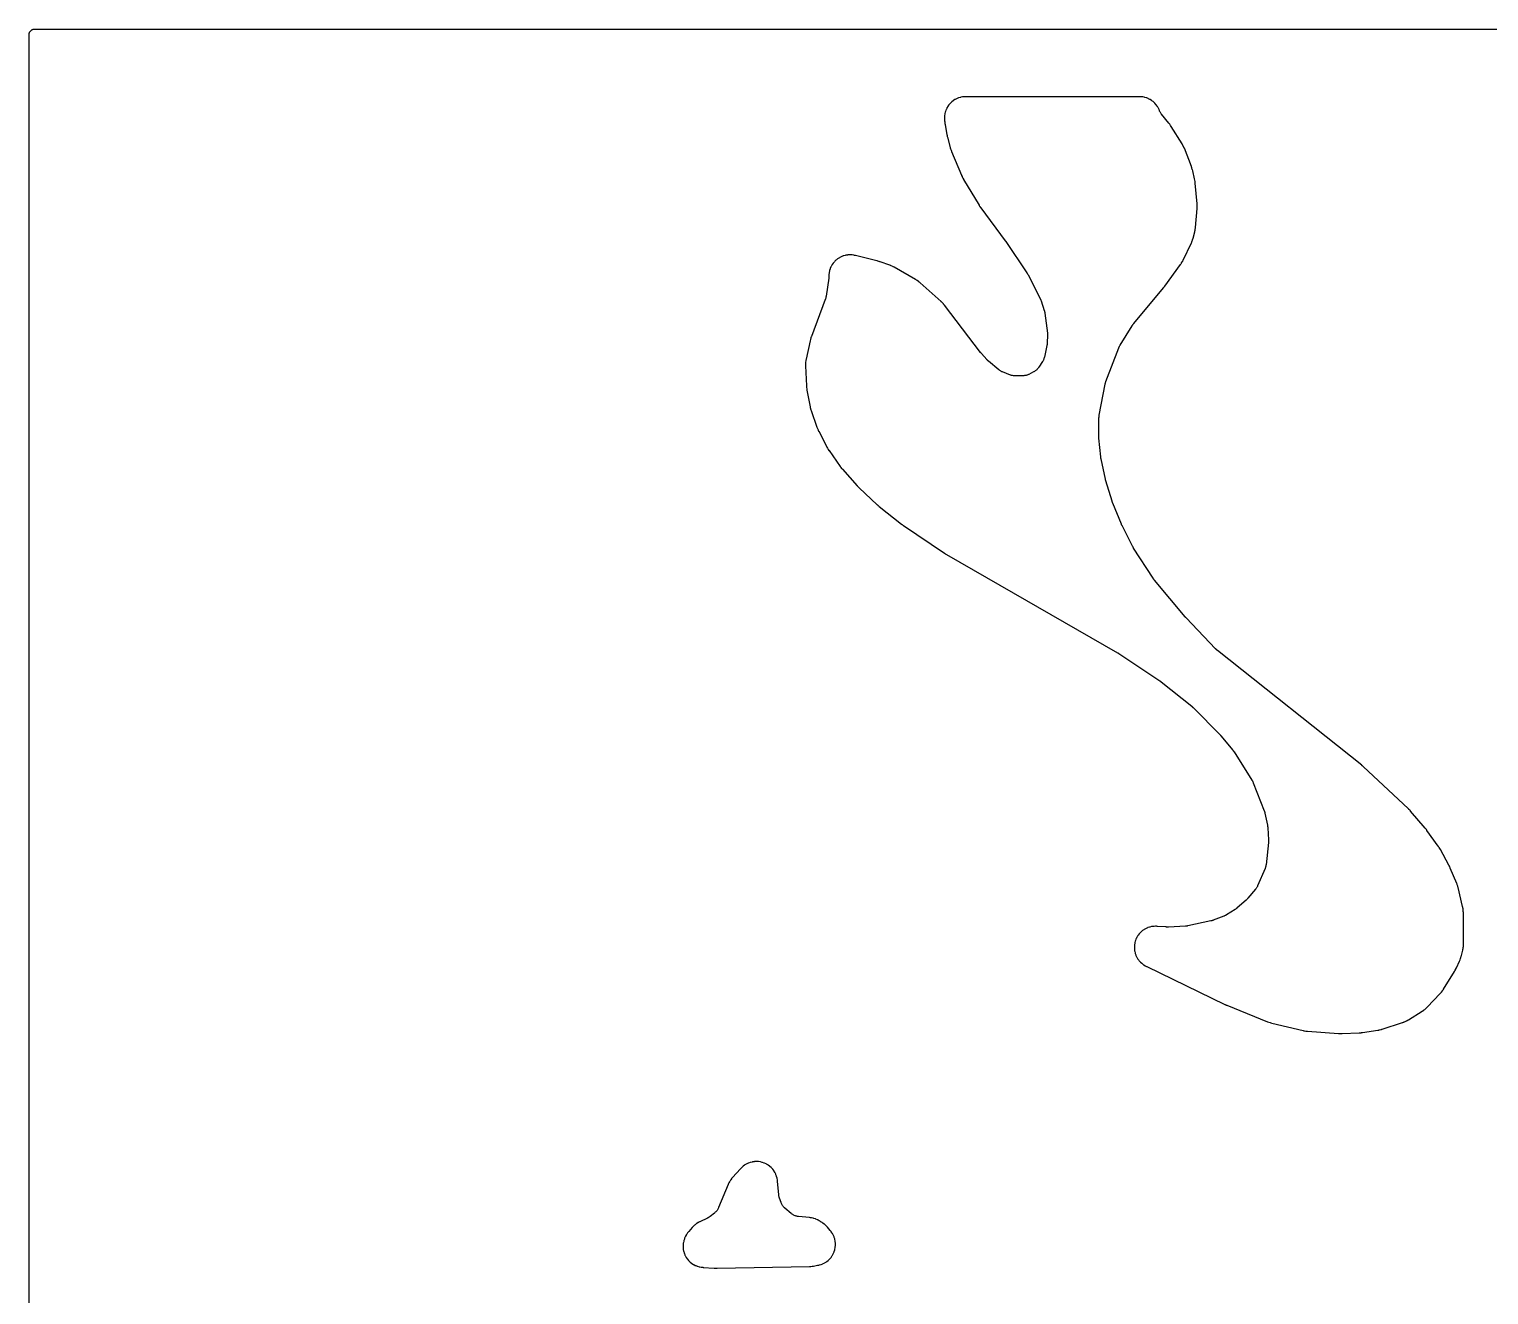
# Model space of a CAD drawing. Header units: millimetres. Extents: x 0 to 300, y 0 to 300.
# Drawn here: x -0.1 to 173.1, y 150 to 300.1 of the extents above; entities that cross this region are included whole.
import ezdxf

# ---------------------------------------------------------------- set-up
doc = ezdxf.new("R2010")
doc.units = ezdxf.units.MM
doc.layers.add('CUT', color=7, linetype='CONTINUOUS')

msp = doc.modelspace()

# ---------------------------------------------------------------- linework, layer by layer
at = {"layer": 'CUT'}
msp.add_lwpolyline([(-0.0625, 1.4375), (-0.0625, 298.5625), (-0.0625, 299.4478), (-0.0589, 299.5212), (-0.0503, 299.5794), (-0.036, 299.6365), (-0.0162, 299.6918), (0.009, 299.745), (0.0392, 299.7954), (0.0743, 299.8427), (0.1137, 299.8863), (0.1573, 299.9257), (0.2046, 299.9608), (0.255, 299.991), (0.3082, 300.0162), (0.3635, 300.036), (0.4206, 300.0503), (0.4788, 300.0589), (0.5522, 300.0625), (1.4375, 300.0625), (298.5266, 300.0625)], dxfattribs=at)
for points in [[(92.0062, 260.2761), (92.0064, 260.263), (92.0084, 260.1779), (92.0089, 260.1648), (92.1175, 257.774), (92.1188, 257.7528), (92.13, 257.6151), (92.1321, 257.594), (92.1522, 257.4219), (92.155, 257.4008), (92.1759, 257.2643), (92.1795, 257.2434), (92.5477, 255.2983), (92.5498, 255.2878), (92.5651, 255.2142), (92.5675, 255.2032), (92.5784, 255.1552), (92.5842, 255.1321), (92.6227, 254.9892), (92.6291, 254.9672), (92.6408, 254.9294), (92.6441, 254.9191), (92.6674, 254.8486), (92.6713, 254.8372), (93.3629, 252.8788), (93.3702, 252.8592), (93.4198, 252.7328), (93.4278, 252.7134), (93.4956, 252.5571), (93.5043, 252.538), (93.5627, 252.4153), (93.572, 252.3966), (94.5406, 250.531), (94.55, 250.5136), (94.613, 250.4015), (94.623, 250.3844), (94.7066, 250.2464), (94.7171, 250.2297), (94.7874, 250.122), (94.7984, 250.1056), (96.1171, 248.2222), (96.1274, 248.208), (96.1955, 248.1165), (96.2062, 248.1025), (96.2951, 247.9902), (96.3062, 247.9766), (96.3796, 247.8892), (96.3911, 247.8759), (98.1295, 245.9253), (98.1389, 245.915), (98.2006, 245.8489), (98.2102, 245.8388), (98.2896, 245.7577), (98.2994, 245.7479), (98.3641, 245.6847), (98.3742, 245.6751), (100.5294, 243.6668), (100.5375, 243.6594), (100.5942, 243.6085), (100.603, 243.6008), (100.6748, 243.5387), (100.6836, 243.5313), (100.7413, 243.4834), (100.7508, 243.4756), (103.3786, 241.3825), (103.3882, 241.375), (103.4508, 241.3271), (103.4605, 241.3199), (103.5404, 241.2614), (103.5502, 241.2543), (103.6147, 241.2091), (103.6247, 241.2022), (108.5073, 237.9206), (108.5157, 237.9151), (108.574, 237.8773), (108.5831, 237.8715), (108.6567, 237.8256), (108.6657, 237.8202), (108.7245, 237.7849), (108.7342, 237.7793), (129.0258, 226.1361), (129.0311, 226.133), (129.0435, 226.1258), (129.0488, 226.1227), (129.0614, 226.1152), (129.0679, 226.1114), (129.083, 226.1023), (129.0894, 226.0983), (129.0969, 226.0938), (129.1033, 226.0898), (129.1183, 226.0804), (129.1247, 226.0763), (129.1279, 226.0743), (129.1354, 226.0694), (129.1529, 226.058), (129.1604, 226.0531), (134.0164, 222.8154), (134.0246, 222.8098), (134.0439, 222.7966), (134.0522, 222.791), (134.0621, 222.784), (134.0702, 222.7782), (134.0891, 222.7647), (134.0972, 222.7589), (134.1065, 222.7521), (134.1145, 222.7461), (134.1331, 222.7322), (134.1411, 222.7261), (134.1507, 222.7187), (134.1586, 222.7126), (134.1769, 222.6982), (134.1847, 222.692), (137.815, 219.7756), (137.8252, 219.7673), (137.8488, 219.7477), (137.8589, 219.7392), (137.8711, 219.7288), (137.8811, 219.7202), (137.9041, 219.7), (137.9139, 219.6912), (137.9251, 219.6811), (137.9348, 219.6722), (137.9573, 219.6513), (137.9668, 219.6423), (137.9784, 219.6312), (137.9878, 219.622), (138.0096, 219.6005), (138.0189, 219.5912), (141.1804, 216.377), (141.187, 216.3703), (141.2022, 216.3545), (141.2087, 216.3476), (141.2166, 216.3393), (141.223, 216.3324), (141.2379, 216.3163), (141.2442, 216.3094), (141.2515, 216.3013), (141.2578, 216.2943), (141.2723, 216.2779), (141.2785, 216.2708), (141.286, 216.2621), (141.2922, 216.255), (141.3064, 216.2383), (141.3124, 216.2311), (142.6579, 214.6125), (142.6672, 214.6012), (142.6886, 214.5745), (142.6976, 214.5631), (142.7086, 214.549), (142.7175, 214.5373), (142.738, 214.5101), (142.7467, 214.4983), (142.7566, 214.4847), (142.7651, 214.4728), (142.7847, 214.4448), (142.793, 214.4328), (142.8031, 214.418), (142.8112, 214.4058), (142.8299, 214.3773), (142.8378, 214.365), (144.9622, 211.0021), (144.9678, 210.9931), (144.9764, 210.9791), (144.9903, 210.9557), (145.0085, 210.924), (145.0241, 210.8956), (145.0361, 210.8729), (145.0429, 210.8599), (145.0454, 210.855), (145.0592, 210.8263), (145.089, 210.7621), (145.1059, 210.7231), (145.1113, 210.7098), (145.1153, 210.7), (146.4137, 207.398), (146.4172, 207.389), (146.4225, 207.3751), (146.431, 207.3519), (146.4419, 207.3207), (146.4512, 207.2928), (146.4582, 207.2705), (146.462, 207.2577), (146.4635, 207.253), (146.4712, 207.2252), (146.4876, 207.1631), (146.4966, 207.1256), (146.4993, 207.1129), (146.5013, 207.1035), (146.7949, 205.6806), (146.7979, 205.6656), (146.8045, 205.6305), (146.8072, 205.6155), (146.8104, 205.5971), (146.8128, 205.582), (146.8182, 205.5468), (146.8204, 205.5316), (146.8228, 205.5143), (146.8247, 205.4991), (146.829, 205.4637), (146.8306, 205.4485), (146.8325, 205.4299), (146.8339, 205.4147), (146.837, 205.3792), (146.8381, 205.3639), (146.9336, 203.9535), (146.9342, 203.9435), (146.9351, 203.928), (146.9362, 203.9024), (146.9371, 203.868), (146.9375, 203.8375), (146.9373, 203.8133), (146.9371, 203.7994), (146.937, 203.7943), (146.9359, 203.7643), (146.9322, 203.6977), (146.9292, 203.6578), (146.9278, 203.6443), (146.9268, 203.6344), (146.6353, 201.0005), (146.634, 200.9895), (146.6321, 200.9745), (146.6256, 200.9304), (146.6166, 200.8787), (146.6001, 200.8032), (146.581, 200.7309), (146.5578, 200.6564), (146.5395, 200.6053), (146.5231, 200.5631), (146.5174, 200.5494), (146.513, 200.5392), (145.6242, 198.4811), (145.6199, 198.4712), (145.613, 198.4558), (145.6013, 198.4306), (145.5851, 198.397), (145.5701, 198.3675), (145.5679, 198.3634), (145.539, 198.3129), (145.4974, 198.2453), (145.4553, 198.1829), (145.4237, 198.1402), (145.3967, 198.1053), (145.3876, 198.0942), (145.3807, 198.0859), (144.4863, 197.0173), (144.4816, 197.0117), (144.4706, 196.9988), (144.4686, 196.9964), (144.4467, 196.9718), (144.402, 196.9233), (144.3864, 196.9069), (144.3639, 196.8849), (144.3032, 196.8278), (144.2767, 196.8039), (143.2057, 195.8741), (143.2003, 195.8695), (143.1878, 195.8588), (143.1855, 195.8568), (143.1615, 195.8371), (143.112, 195.798), (143.0948, 195.7849), (143.0703, 195.7674), (143.0047, 195.7224), (142.9762, 195.7037), (141.9497, 195.056), (141.9404, 195.0502), (141.926, 195.0414), (141.9021, 195.0272), (141.87, 195.0088), (141.8411, 194.993), (141.818, 194.9808), (141.8047, 194.974), (141.7997, 194.9715), (141.7706, 194.9575), (141.7051, 194.9274), (141.6654, 194.9103), (141.6519, 194.9049), (141.6419, 194.9009), (140.3677, 194.4057), (140.3593, 194.4025), (140.3461, 194.3975), (140.3243, 194.3896), (140.2949, 194.3794), (140.2687, 194.3707), (140.2478, 194.3642), (140.2358, 194.3605), (140.2313, 194.3591), (140.2052, 194.3518), (140.1469, 194.3362), (140.1117, 194.3276), (140.0998, 194.325), (140.0909, 194.323), (137.374, 193.7445), (137.3652, 193.7427), (137.3514, 193.7399), (137.3288, 193.7356), (137.2982, 193.7302), (137.2711, 193.7259), (137.2494, 193.7228), (137.2371, 193.7211), (137.2324, 193.7205), (137.2056, 193.7174), (137.1457, 193.7114), (137.1098, 193.7085), (137.0976, 193.7078), (137.0886, 193.7073), (135.0718, 193.6073), (135.0581, 193.6067), (135.0259, 193.6056), (135.0121, 193.6053), (134.9953, 193.6049), (134.9815, 193.6048), (134.9493, 193.6047), (134.9355, 193.6047), (134.9197, 193.6049), (134.9059, 193.6052), (134.8737, 193.606), (134.8599, 193.6065), (134.8431, 193.6072), (134.8293, 193.6079), (134.7972, 193.6098), (134.7834, 193.6107), (133.7532, 193.6861), (133.7384, 193.687), (133.6423, 193.6917), (133.6275, 193.6922), (133.5697, 193.6936), (133.5401, 193.6936), (133.3505, 193.6887), (133.2915, 193.6843), (133.1058, 193.6611), (133.0475, 193.6508), (132.865, 193.6094), (132.808, 193.5935), (132.6304, 193.5344), (132.5753, 193.5129), (132.4044, 193.4365), (132.3517, 193.4097), (132.1892, 193.3169), (132.1393, 193.285), (131.9868, 193.1767), (131.9403, 193.14), (131.7991, 193.0171), (131.7565, 192.9761), (131.6281, 192.8399), (131.5897, 192.7949), (131.4754, 192.6467), (131.4417, 192.5981), (131.3425, 192.4394), (131.3137, 192.3877), (131.2307, 192.22), (131.2071, 192.1657), (131.141, 191.9906), (131.1229, 191.9343), (131.0744, 191.7536), (131.0619, 191.6957), (131.0314, 191.5111), (131.0247, 191.4523), (131.0125, 191.2655), (131.0116, 191.2063), (131.018, 191.0193), (131.0229, 190.9603), (131.0476, 190.7748), (131.0583, 190.7166), (131.1012, 190.5345), (131.1176, 190.4776), (131.1783, 190.3006), (131.2002, 190.2456), (131.278, 190.0754), (131.3052, 190.0228), (131.3994, 189.8611), (131.4317, 189.8115), (131.5413, 189.6599), (131.5783, 189.6137), (131.7024, 189.4736), (131.7437, 189.4313), (131.881, 189.3041), (131.9264, 189.266), (132.0755, 189.153), (132.1244, 189.1196), (132.2861, 189.0204), (132.3117, 189.0056), (132.3624, 188.9779), (132.3755, 188.9709), (132.461, 188.9268), (132.4742, 188.9202), (141.7311, 184.4341), (141.7399, 184.43), (141.8011, 184.4015), (141.8106, 184.3972), (141.8875, 184.3631), (141.8968, 184.359), (141.9581, 184.3331), (141.9681, 184.3289), (146.8005, 182.3845), (146.821, 182.3766), (146.955, 182.3283), (146.9757, 182.3213), (147.1459, 182.2669), (147.1669, 182.2606), (147.304, 182.2222), (147.3252, 182.2167), (151.0284, 181.3246), (151.0403, 181.3218), (151.1181, 181.3047), (151.1301, 181.3022), (151.1771, 181.2929), (151.2012, 181.2887), (151.3585, 181.2641), (151.3828, 181.2609), (151.4303, 181.2554), (151.4425, 181.2541), (151.5218, 181.2467), (151.534, 181.2457), (155.2317, 180.9751), (155.2493, 180.9741), (155.3642, 180.9691), (155.3819, 180.9686), (155.5261, 180.9665), (155.5438, 180.9666), (155.6587, 180.9683), (155.6764, 180.9689), (157.6621, 181.058), (157.6783, 181.059), (157.7833, 181.0666), (157.7995, 181.0679), (157.9311, 181.081), (157.9472, 181.0828), (158.0517, 181.096), (158.0677, 181.0983), (159.9062, 181.3817), (159.9173, 181.3835), (159.9949, 181.397), (160.0064, 181.3991), (160.057, 181.4089), (160.0813, 181.4141), (160.2321, 181.4499), (160.2552, 181.4558), (160.2952, 181.467), (160.306, 181.4701), (160.3805, 181.4925), (160.3926, 181.4962), (162.8205, 182.2804), (162.8378, 182.2863), (162.9497, 182.3262), (162.9668, 182.3326), (163.0331, 182.3586), (163.0667, 182.3729), (163.282, 182.4728), (163.3147, 182.4892), (163.3774, 182.523), (163.3933, 182.5319), (163.496, 182.5915), (163.5117, 182.6009), (165.1672, 183.6299), (165.1779, 183.6367), (165.2472, 183.6819), (165.2578, 183.6889), (165.299, 183.717), (165.3197, 183.7318), (165.4505, 183.8294), (165.49, 183.8615), (165.6121, 183.9699), (165.6308, 183.9872), (165.6666, 184.0218), (165.6756, 184.0307), (165.7339, 184.0895), (165.7428, 184.0986), (167.2788, 185.7146), (167.2892, 185.7259), (167.3558, 185.7997), (167.3659, 185.8111), (167.4048, 185.8565), (167.4242, 185.8802), (167.5457, 186.0375), (167.5638, 186.0622), (167.5979, 186.1112), (167.6065, 186.1239), (167.6611, 186.207), (167.6693, 186.2199), (168.9885, 188.3429), (168.9984, 188.3595), (169.0613, 188.4682), (169.0706, 188.4851), (169.145, 188.6241), (169.1539, 188.6412), (169.2096, 188.7538), (169.2179, 188.7713), (169.5733, 189.5521), (169.5786, 189.5642), (169.6125, 189.6433), (169.6176, 189.6555), (169.6369, 189.7034), (169.6462, 189.7282), (169.7034, 189.8904), (169.7117, 189.9155), (169.7267, 189.965), (169.7304, 189.9777), (169.7535, 190.0605), (169.757, 190.0733), (169.9602, 190.867), (169.9633, 190.8794), (169.9822, 190.9605), (169.985, 190.973), (169.9953, 191.0219), (170.0001, 191.0471), (170.0271, 191.209), (170.0333, 191.2598), (170.0464, 191.4234), (170.0479, 191.449), (170.0498, 191.499), (170.0502, 191.5118), (170.0515, 191.595), (170.0515, 191.6078), (170.0315, 195.3288), (170.0311, 195.346), (170.0273, 195.4578), (170.0265, 195.4749), (170.0223, 195.5419), (170.0191, 195.5762), (169.9924, 195.798), (169.9873, 195.832), (169.9754, 195.8981), (169.9721, 195.915), (169.9492, 196.0244), (169.9455, 196.0412), (169.4066, 198.2938), (169.4037, 198.3057), (169.3836, 198.3826), (169.3804, 198.3944), (169.3674, 198.4405), (169.3602, 198.4639), (169.3108, 198.615), (169.3027, 198.6381), (169.2859, 198.6829), (169.2815, 198.6943), (169.2522, 198.7683), (169.2476, 198.7796), (168.4847, 200.5942), (168.4787, 200.608), (168.4384, 200.6976), (168.432, 200.7113), (168.3785, 200.8224), (168.3718, 200.8359), (168.327, 200.9233), (168.32, 200.9367), (167.3128, 202.7859), (167.3037, 202.8019), (167.2431, 202.9056), (167.2335, 202.9214), (167.1534, 203.049), (167.1433, 203.0645), (167.0764, 203.1642), (167.0659, 203.1794), (165.7129, 205.0669), (165.7052, 205.0774), (165.6543, 205.1452), (165.6464, 205.1555), (165.5807, 205.2392), (165.5726, 205.2494), (165.5188, 205.3149), (165.5104, 205.3249), (163.7692, 207.3553), (163.7583, 207.3677), (163.6863, 207.4472), (163.675, 207.4593), (163.5818, 207.5566), (163.5702, 207.5683), (163.4939, 207.6438), (163.482, 207.6552), (158.2102, 212.5847), (158.2019, 212.5924), (158.1436, 212.6448), (158.1345, 212.6528), (158.0606, 212.7168), (158.0516, 212.7244), (157.9921, 212.7738), (157.9823, 212.7818), (140.8869, 226.382), (140.8751, 226.3915), (140.8477, 226.4141), (140.836, 226.4239), (140.8219, 226.4359), (140.8104, 226.4459), (140.7838, 226.4694), (140.7724, 226.4795), (140.7595, 226.4913), (140.7484, 226.5017), (140.7225, 226.526), (140.7116, 226.5366), (140.6983, 226.5496), (140.6875, 226.5603), (140.6625, 226.5855), (140.6519, 226.5964), (137.141, 230.2646), (137.1367, 230.2692), (137.1267, 230.2797), (137.1224, 230.2843), (137.1123, 230.2952), (137.1071, 230.3008), (137.095, 230.314), (137.0899, 230.3196), (137.084, 230.3262), (137.0789, 230.3319), (137.067, 230.3453), (137.062, 230.3511), (137.0594, 230.354), (137.0535, 230.3609), (137.0398, 230.377), (137.0339, 230.384), (133.3962, 234.743), (133.3874, 234.7538), (133.367, 234.7789), (133.3584, 234.7898), (133.348, 234.803), (133.3396, 234.8139), (133.3201, 234.8396), (133.3118, 234.8507), (133.3024, 234.8635), (133.2943, 234.8747), (133.2756, 234.901), (133.2677, 234.9123), (133.2581, 234.9262), (133.2503, 234.9377), (133.2324, 234.9646), (133.2248, 234.9761), (130.9259, 238.5438), (130.9198, 238.5533), (130.9058, 238.5756), (130.8999, 238.5853), (130.8927, 238.597), (130.8869, 238.6067), (130.8734, 238.6294), (130.8677, 238.6392), (130.8613, 238.6505), (130.8557, 238.6603), (130.8428, 238.6833), (130.8374, 238.6932), (130.8308, 238.7053), (130.8255, 238.7153), (130.8132, 238.7387), (130.808, 238.7487), (129.553, 241.2074), (129.5488, 241.2157), (129.5392, 241.2351), (129.5351, 241.2434), (129.5301, 241.2536), (129.5261, 241.262), (129.5169, 241.2816), (129.513, 241.29), (129.5085, 241.2997), (129.5047, 241.3082), (129.4958, 241.3279), (129.4921, 241.3364), (129.4876, 241.3468), (129.4839, 241.3554), (129.4755, 241.3753), (129.4719, 241.3839), (128.4492, 243.8759), (128.4453, 243.8856), (128.4363, 243.9084), (128.4325, 243.9181), (128.4279, 243.9301), (128.4242, 243.9399), (128.4157, 243.9628), (128.4122, 243.9726), (128.4081, 243.984), (128.4046, 243.9939), (128.3967, 244.017), (128.3933, 244.0269), (128.3893, 244.0391), (128.3861, 244.0491), (128.3787, 244.0724), (128.3755, 244.0824), (127.6368, 246.5026), (127.634, 246.5117), (127.6277, 246.5331), (127.6251, 246.5422), (127.6219, 246.5535), (127.6194, 246.5627), (127.6136, 246.5842), (127.6111, 246.5934), (127.6084, 246.604), (127.606, 246.6133), (127.6006, 246.6349), (127.5984, 246.6442), (127.5957, 246.6555), (127.5936, 246.6648), (127.5887, 246.6865), (127.5866, 246.6958), (127.0691, 249.107), (127.0665, 249.1193), (127.0607, 249.1481), (127.0584, 249.1604), (127.0556, 249.1755), (127.0534, 249.1879), (127.0484, 249.2168), (127.0464, 249.2292), (127.0441, 249.2435), (127.0423, 249.2559), (127.0381, 249.285), (127.0364, 249.2974), (127.0345, 249.3126), (127.033, 249.3251), (127.0297, 249.3543), (127.0283, 249.3668), (126.8065, 251.5853), (126.8053, 251.5977), (126.8028, 251.6265), (126.8018, 251.6389), (126.8008, 251.654), (126.7999, 251.6664), (126.7983, 251.6953), (126.7976, 251.7077), (126.797, 251.7219), (126.7965, 251.7343), (126.7956, 251.7633), (126.7953, 251.7757), (126.7951, 251.7908), (126.795, 251.8032), (126.7949, 251.8322), (126.7949, 251.8446), (126.8175, 253.9659), (126.8176, 253.9758), (126.818, 253.9912), (126.8189, 254.0166), (126.8206, 254.0507), (126.8226, 254.0809), (126.8246, 254.1049), (126.8259, 254.1186), (126.8264, 254.1236), (126.8298, 254.1532), (126.8385, 254.2188), (126.8446, 254.258), (126.8469, 254.2712), (126.8487, 254.281), (127.5496, 257.9839), (127.5515, 257.9938), (127.5546, 258.0092), (127.5601, 258.0345), (127.5679, 258.0683), (127.5753, 258.0982), (127.5817, 258.1219), (127.5854, 258.1353), (127.5868, 258.1403), (127.5956, 258.1693), (127.6162, 258.2335), (127.6293, 258.2716), (127.6341, 258.2844), (127.6377, 258.2939), (129.1758, 262.3001), (129.1797, 262.31), (129.1858, 262.3253), (129.1962, 262.3505), (129.2107, 262.384), (129.2241, 262.4135), (129.2352, 262.4367), (129.2416, 262.4499), (129.244, 262.4548), (129.2587, 262.4831), (129.2925, 262.5454), (129.3136, 262.5822), (129.321, 262.5945), (129.3265, 262.6036), (130.7518, 264.9003), (130.7601, 264.9135), (130.7798, 264.9441), (130.7884, 264.9571), (130.799, 264.9729), (130.8078, 264.9858), (130.8286, 265.0157), (130.8376, 265.0284), (130.848, 265.0429), (130.8573, 265.0555), (130.8791, 265.0846), (130.8885, 265.0971), (130.9002, 265.1121), (130.9098, 265.1243), (130.9326, 265.1527), (130.9425, 265.1648), (134.4717, 269.4056), (134.4774, 269.4126), (134.5169, 269.4615), (134.5229, 269.4691), (134.5711, 269.5308), (134.5769, 269.5383), (134.6142, 269.5877), (134.6202, 269.5959), (136.5058, 272.1812), (136.5139, 272.1926), (136.5657, 272.2671), (136.5735, 272.2786), (136.6035, 272.3241), (136.6184, 272.3478), (136.7111, 272.5036), (136.7248, 272.5279), (136.7505, 272.5759), (136.757, 272.5883), (136.7978, 272.6693), (136.804, 272.6818), (137.7716, 274.7158), (137.7776, 274.7289), (137.816, 274.8149), (137.8218, 274.8282), (137.8436, 274.8804), (137.8541, 274.9074), (137.9182, 275.0844), (137.9274, 275.1119), (137.9441, 275.166), (137.9482, 275.1799), (137.9737, 275.2705), (137.9775, 275.2845), (138.173, 276.0473), (138.1759, 276.0593), (138.1942, 276.1375), (138.1969, 276.1496), (138.207, 276.1968), (138.2116, 276.2211), (138.2385, 276.3794), (138.2422, 276.4038), (138.2483, 276.4517), (138.2498, 276.464), (138.2583, 276.5439), (138.2595, 276.5562), (138.4549, 278.8208), (138.4559, 278.834), (138.4614, 278.9198), (138.4621, 278.9331), (138.4642, 278.9847), (138.4648, 279.0112), (138.4644, 279.1832), (138.4637, 279.2096), (138.4613, 279.2613), (138.4606, 279.2745), (138.4547, 279.3603), (138.4537, 279.3735), (138.2325, 281.8131), (138.2303, 281.8334), (138.2137, 281.9654), (138.2109, 281.9856), (138.1845, 282.1504), (138.1809, 282.1705), (138.1554, 282.3011), (138.1512, 282.3211), (137.9347, 283.259), (137.9295, 283.2795), (137.8939, 283.4122), (137.8881, 283.4326), (137.8376, 283.5974), (137.831, 283.6175), (137.7862, 283.7474), (137.7789, 283.7672), (136.9417, 285.9395), (136.9364, 285.9528), (136.9011, 286.0383), (136.8955, 286.0514), (136.873, 286.1023), (136.8609, 286.1281), (136.7783, 286.2936), (136.765, 286.3188), (136.7378, 286.3673), (136.7307, 286.3797), (136.6836, 286.4594), (136.6762, 286.4715), (135.3983, 288.52), (135.3878, 288.5362), (135.3181, 288.6404), (135.3071, 288.6562), (135.2155, 288.784), (135.204, 288.7995), (135.1278, 288.8989), (135.1158, 288.914), (134.2349, 289.9894), (134.2279, 289.998), (134.2244, 290.0024), (134.1935, 290.0434), (134.1535, 290.0998), (134.1096, 290.1681), (134.0825, 290.2146), (134.045, 290.2863), (134.0136, 290.3535), (133.9973, 290.3906), (133.9916, 290.4046), (133.9487, 290.5089), (133.9373, 290.5348), (133.8604, 290.6993), (133.834, 290.7494), (133.7432, 290.9038), (133.7122, 290.9513), (133.6072, 291.0964), (133.5718, 291.1407), (133.4536, 291.2753), (133.4143, 291.316), (133.2839, 291.4389), (133.2409, 291.4757), (133.0995, 291.5857), (133.0532, 291.6184), (132.9021, 291.7145), (132.8529, 291.7427), (132.6934, 291.8241), (132.6418, 291.8475), (132.4753, 291.9136), (132.4217, 291.932), (132.2497, 291.9821), (132.1946, 291.9953), (132.0187, 292.029), (131.9626, 292.037), (131.7818, 292.0541), (131.7535, 292.0561), (131.6983, 292.0587), (131.6841, 292.0592), (131.5921, 292.0614), (131.5779, 292.0615), (111.0589, 292.0615), (111.0446, 292.0614), (110.9516, 292.0592), (110.9373, 292.0586), (110.8815, 292.056), (110.8529, 292.0539), (110.6704, 292.0365), (110.6138, 292.0283), (110.4361, 291.994), (110.3805, 291.9805), (110.207, 291.9294), (110.1529, 291.9107), (109.9851, 291.8433), (109.933, 291.8195), (109.7723, 291.7364), (109.7228, 291.7078), (109.5707, 291.6098), (109.5242, 291.5765), (109.3821, 291.4645), (109.3389, 291.427), (109.2082, 291.3019), (109.1688, 291.2605), (109.0506, 291.1235), (109.0153, 291.0785), (108.9106, 290.9309), (108.8798, 290.8827), (108.7897, 290.7259), (108.7636, 290.675), (108.6888, 290.5102), (108.6677, 290.4571), (108.609, 290.286), (108.593, 290.231), (108.5508, 290.0551), (108.5402, 289.9989), (108.5149, 289.8198), (108.5097, 289.7628), (108.5015, 289.5796), (108.5009, 289.551), (108.5011, 289.4951), (108.5013, 289.4808), (108.5038, 289.3878), (108.5044, 289.3735), (108.5129, 289.2065), (108.5142, 289.1878), (108.5242, 289.0664), (108.526, 289.0477), (108.5433, 288.8958), (108.5457, 288.8772), (108.5633, 288.7567), (108.5663, 288.7382), (108.7729, 287.5757), (108.7754, 287.5624), (108.7927, 287.4763), (108.7955, 287.4631), (108.8197, 287.3556), (108.8228, 287.3425), (108.8439, 287.2573), (108.8473, 287.2442), (109.177, 286.0338), (109.1825, 286.0151), (109.2197, 285.8939), (109.2258, 285.8754), (109.2775, 285.725), (109.2841, 285.7066), (109.3292, 285.5881), (109.3364, 285.57), (110.5208, 282.7371), (110.5295, 282.7173), (110.5883, 282.5897), (110.5977, 282.5702), (110.6773, 282.4129), (110.6874, 282.3938), (110.7552, 282.2708), (110.766, 282.252), (112.6035, 279.1878), (112.6113, 279.1752), (112.663, 279.0937), (112.6711, 279.0812), (112.7385, 278.9805), (112.7469, 278.9683), (112.8025, 278.8894), (112.8112, 278.8774), (115.7037, 274.9859), (115.7125, 274.9739), (115.7215, 274.9615), (115.7245, 274.9574), (115.7319, 274.9472), (115.735, 274.9428), (115.7386, 274.9377), (115.7417, 274.9333), (115.7489, 274.923), (115.7516, 274.9191), (115.7574, 274.9108), (115.7656, 274.8988), (115.7691, 274.8935), (118.2667, 271.174), (118.2741, 271.1627), (118.2913, 271.1363), (118.2985, 271.1249), (118.3073, 271.111), (118.3144, 271.0996), (118.3307, 271.0727), (118.3376, 271.0611), (118.3455, 271.0478), (118.3522, 271.0361), (118.3678, 271.0087), (118.3743, 270.997), (118.3822, 270.9825), (118.3886, 270.9707), (118.4033, 270.9428), (118.4096, 270.9309), (119.8462, 268.1124), (119.8495, 268.1061), (119.8569, 268.0911), (119.8583, 268.0883), (119.8722, 268.0591), (119.8989, 267.9999), (119.9077, 267.9794), (119.919, 267.9506), (119.9474, 267.8738), (119.959, 267.8406), (120.3268, 266.7117), (120.3301, 266.7014), (120.3351, 266.6853), (120.3429, 266.6588), (120.3528, 266.6236), (120.361, 266.592), (120.3671, 266.5667), (120.3704, 266.5523), (120.3716, 266.5469), (120.3781, 266.5154), (120.3911, 266.4452), (120.3979, 266.4029), (120.3999, 266.3885), (120.4013, 266.3779), (120.6961, 264.0178), (120.6969, 264.0109), (120.6988, 263.995), (120.6991, 263.992), (120.7021, 263.9609), (120.707, 263.8985), (120.7084, 263.8771), (120.7093, 263.8472), (120.7102, 263.7683), (120.7099, 263.7345), (120.6877, 262.8959), (120.6874, 262.8851), (120.6867, 262.8682), (120.6852, 262.8406), (120.6827, 262.8042), (120.6799, 262.7717), (120.6771, 262.7459), (120.6755, 262.7311), (120.6748, 262.7257), (120.6703, 262.6939), (120.6591, 262.6233), (120.6514, 262.5812), (120.6484, 262.5671), (120.6462, 262.5566), (120.3445, 261.1889), (120.3349, 261.1495), (120.3156, 261.0778), (120.2911, 261.0005), (120.2725, 260.9498), (120.2411, 260.8751), (120.218, 260.8263), (120.18, 260.7547), (120.1423, 260.6907), (120.1209, 260.6562), (119.6801, 259.9797), (119.6531, 259.9407), (119.602, 259.8706), (119.5422, 259.7971), (119.4999, 259.7503), (119.4327, 259.6835), (119.3857, 259.6415), (119.3119, 259.5821), (119.2607, 259.5452), (119.1811, 259.494), (119.1057, 259.4509), (119.064, 259.4285), (118.4841, 259.1365), (118.4478, 259.1192), (118.3805, 259.089), (118.3057, 259.0593), (118.255, 259.0419), (118.1778, 259.019), (118.1258, 259.0061), (118.0469, 258.9903), (117.9939, 258.9821), (117.9139, 258.9734), (117.8403, 258.9687), (117.8001, 258.967), (116.9333, 258.9504), (116.8894, 258.9506), (116.809, 258.953), (116.7215, 258.9598), (116.6635, 258.9672), (116.5771, 258.9826), (116.5201, 258.9956), (116.4356, 259.0193), (116.3594, 259.0448), (116.3181, 259.0597), (115.3814, 259.4242), (115.3704, 259.4286), (115.3555, 259.4346), (115.3118, 259.4537), (115.2611, 259.4774), (115.188, 259.5157), (115.1191, 259.556), (115.0491, 259.6014), (115.0022, 259.635), (114.9636, 259.6643), (114.9513, 259.6741), (114.9421, 259.6816), (113.7249, 260.6835), (113.718, 260.6893), (113.7072, 260.6983), (113.6895, 260.7136), (113.6661, 260.7343), (113.6457, 260.753), (113.6296, 260.7681), (113.6205, 260.7768), (113.6172, 260.78), (113.5979, 260.7993), (113.5556, 260.8427), (113.5308, 260.8693), (113.5226, 260.8785), (113.5166, 260.8853), (112.871, 261.6205), (112.867, 261.6251), (112.8575, 261.636), (112.8535, 261.6407), (112.8439, 261.6519), (112.839, 261.6577), (112.8276, 261.6713), (112.8228, 261.6771), (112.8172, 261.6838), (112.8124, 261.6897), (112.8012, 261.7035), (112.7965, 261.7094), (112.7941, 261.7124), (112.7885, 261.7195), (112.7756, 261.736), (112.7701, 261.7432), (108.4913, 267.3354), (108.4826, 267.3464), (108.4258, 267.4173), (108.4169, 267.4281), (108.3817, 267.4699), (108.3632, 267.4909), (108.2398, 267.6243), (108.2203, 267.6444), (108.1814, 267.6828), (108.1713, 267.6925), (108.105, 267.7547), (108.0947, 267.7642), (105.6062, 269.9966), (105.5943, 270.007), (105.5161, 270.0734), (105.504, 270.0835), (105.456, 270.1222), (105.4309, 270.1414), (105.2647, 270.2615), (105.2386, 270.2793), (105.1869, 270.3127), (105.1735, 270.3211), (105.0859, 270.3745), (105.0723, 270.3825), (102.5218, 271.8451), (102.51, 271.8517), (102.4327, 271.8937), (102.4207, 271.9001), (102.3737, 271.9243), (102.3493, 271.9361), (102.1895, 272.0095), (102.1647, 272.0203), (102.1157, 272.0401), (102.1031, 272.0451), (102.0208, 272.0763), (102.0081, 272.081), (100.8493, 272.4911), (100.8349, 272.496), (100.7409, 272.5266), (100.7264, 272.5311), (100.6075, 272.5665), (100.5929, 272.5707), (100.4974, 272.5965), (100.4827, 272.6003), (97.9372, 273.2199), (97.9226, 273.2232), (97.8269, 273.244), (97.8121, 273.247), (97.7544, 273.258), (97.7247, 273.2629), (97.5335, 273.2895), (97.4735, 273.2948), (97.2833, 273.3021), (97.2231, 273.3013), (97.0331, 273.2895), (96.9733, 273.2827), (96.7854, 273.2518), (96.7266, 273.2391), (96.5428, 273.1895), (96.4855, 273.171), (96.3076, 273.1033), (96.2524, 273.079), (96.0822, 272.9938), (96.0298, 272.9642), (95.8689, 272.8624), (95.8197, 272.8276), (95.6699, 272.7102), (95.6245, 272.6707), (95.4872, 272.5388), (95.4459, 272.495), (95.3225, 272.35), (95.2858, 272.3023), (95.1776, 272.1457), (95.1459, 272.0945), (95.0539, 271.9278), (95.0275, 271.8737), (94.9527, 271.6986), (94.9319, 271.6421), (94.875, 271.4605), (94.8599, 271.4022), (94.8215, 271.2157), (94.8123, 271.1562), (94.7926, 270.9642), (94.7902, 270.9342), (94.7868, 270.8691), (94.7864, 270.8605), (94.7841, 270.8002), (94.7838, 270.7917), (94.7832, 270.7643), (94.7829, 270.7534), (94.7818, 270.7239), (94.7813, 270.7114), (94.7807, 270.7005), (94.7785, 270.6684), (94.7724, 270.5971), (94.7677, 270.5545), (94.7658, 270.5401), (94.7643, 270.5295), (94.4526, 268.3986), (94.4508, 268.3867), (94.4483, 268.3707), (94.4394, 268.3235), (94.4226, 268.2453), (94.4145, 268.2109), (94.405, 268.1768), (94.382, 268.1002), (94.3669, 268.0546), (94.3615, 268.0394), (94.3573, 268.0281), (92.7059, 263.621), (92.6988, 263.6009), (92.6548, 263.4697), (92.6484, 263.4494), (92.5992, 263.2829), (92.5935, 263.2623), (92.559, 263.1283), (92.554, 263.1075), (92.0741, 260.9253), (92.0714, 260.9125), (92.0549, 260.829), (92.0525, 260.8161), (92.0437, 260.7657), (92.0398, 260.7398), (92.0182, 260.5733), (92.0137, 260.5212), (92.0067, 260.3534), (92.0061, 260.3273)], [(77.552, 155.1873), (77.5664, 155.1286), (77.6213, 154.9458), (77.6415, 154.8889), (77.7144, 154.7126), (77.7403, 154.658), (77.8306, 154.4898), (77.8618, 154.4381), (77.9685, 154.2799), (78.0047, 154.2316), (78.1268, 154.0849), (78.1677, 154.0405), (78.304, 153.9068), (78.3491, 153.8667), (78.4981, 153.7474), (78.547, 153.7121), (78.7072, 153.6083), (78.7595, 153.5781), (78.9293, 153.491), (78.9844, 153.4661), (79.1621, 153.3965), (79.2193, 153.3774), (79.4032, 153.326), (79.462, 153.3126), (79.6527, 153.2795), (79.6826, 153.2751), (79.7411, 153.2679), (79.7561, 153.2663), (79.8538, 153.2568), (79.8688, 153.2556), (81.1842, 153.1616), (81.1978, 153.1608), (81.2863, 153.1565), (81.2999, 153.156), (81.4111, 153.1531), (81.4247, 153.1529), (81.5133, 153.1526), (81.5269, 153.1527), (92.4726, 153.3665), (92.4833, 153.3668), (92.5578, 153.3696), (92.5689, 153.3701), (92.6178, 153.3729), (92.6413, 153.3746), (92.7876, 153.3886), (92.8101, 153.3912), (92.8491, 153.3964), (92.8597, 153.3979), (92.9327, 153.409), (92.9444, 153.4109), (93.4303, 153.4946), (93.4453, 153.4974), (93.5412, 153.5164), (93.5559, 153.5195), (93.6132, 153.5324), (93.6425, 153.5397), (93.8283, 153.5914), (93.8855, 153.6104), (94.0628, 153.6795), (94.1177, 153.7042), (94.2872, 153.7907), (94.3394, 153.8207), (94.4994, 153.9237), (94.5483, 153.9588), (94.6971, 154.0774), (94.7423, 154.1172), (94.8785, 154.2501), (94.9194, 154.2943), (95.0416, 154.4401), (95.0779, 154.4882), (95.1849, 154.6455), (95.2162, 154.697), (95.3069, 154.8643), (95.3329, 154.9186), (95.4063, 155.0941), (95.4267, 155.1507), (95.4822, 155.3328), (95.4969, 155.3912), (95.5338, 155.5778), (95.5426, 155.6374), (95.5606, 155.8268), (95.5633, 155.887), (95.5624, 156.0773), (95.559, 156.1374), (95.539, 156.3266), (95.5296, 156.3861), (95.4907, 156.5724), (95.4755, 156.6306), (95.4181, 156.812), (95.3971, 156.8685), (95.3218, 157.0432), (95.2952, 157.0973), (95.2028, 157.2636), (95.171, 157.3147), (95.0608, 157.4731), (95.043, 157.4974), (95.0071, 157.5439), (94.9978, 157.5557), (94.936, 157.6316), (94.9264, 157.6432), (94.6055, 158.0182), (94.5946, 158.0306), (94.5225, 158.1102), (94.5113, 158.1223), (94.4667, 158.1689), (94.4433, 158.1922), (94.2888, 158.3369), (94.2382, 158.3793), (94.0687, 158.5062), (94.0417, 158.5253), (93.9881, 158.561), (93.9742, 158.57), (93.8833, 158.627), (93.8691, 158.6356), (93.6357, 158.7731), (93.6216, 158.7812), (93.529, 158.8324), (93.5146, 158.8401), (93.4582, 158.8694), (93.4289, 158.8836), (93.2387, 158.9694), (93.178, 158.993), (92.9823, 159.0568), (92.9194, 159.0736), (92.7152, 159.1164), (92.6832, 159.1222), (92.6203, 159.1319), (92.6042, 159.1342), (92.4992, 159.1474), (92.483, 159.1492), (91.1841, 159.2772), (91.1391, 159.2827), (91.0568, 159.2951), (90.9678, 159.313), (90.9093, 159.3279), (90.8226, 159.3548), (90.7658, 159.3755), (90.6822, 159.411), (90.6279, 159.4373), (90.5483, 159.481), (90.4968, 159.5127), (90.4221, 159.5642), (90.356, 159.6147), (90.3207, 159.6432), (89.5764, 160.2748), (89.5414, 160.3062), (89.4788, 160.3652), (89.4139, 160.4331), (89.3731, 160.4805), (89.3157, 160.5548), (89.2801, 160.6062), (89.2307, 160.6861), (89.2006, 160.7409), (89.1598, 160.8255), (89.1265, 160.9048), (89.1095, 160.9486), (88.9213, 161.4725), (88.9181, 161.4816), (88.9131, 161.4958), (88.9053, 161.5194), (88.8953, 161.5512), (88.8868, 161.5796), (88.8857, 161.5836), (88.873, 161.6341), (88.8579, 161.7034), (88.8459, 161.7696), (88.8392, 161.8168), (88.8345, 161.856), (88.8333, 161.8687), (88.8324, 161.8784), (88.6984, 163.4272), (88.6971, 163.4408), (88.6874, 163.5288), (88.6858, 163.5423), (88.6788, 163.5951), (88.6746, 163.622), (88.6438, 163.7939), (88.6318, 163.8471), (88.5862, 164.0132), (88.5694, 164.0651), (88.5081, 164.2286), (88.4979, 164.2539), (88.4936, 164.264), (88.4818, 164.2898), (88.4017, 164.4551), (88.3887, 164.4803), (88.3801, 164.4961), (88.3655, 164.5215), (88.2677, 164.682), (88.2347, 164.7305), (88.1233, 164.8786), (88.0858, 164.9236), (87.9604, 165.0602), (87.9187, 165.1013), (87.7806, 165.225), (87.7351, 165.2619), (87.5856, 165.3714), (87.5366, 165.4037), (87.3772, 165.4982), (87.3253, 165.5255), (87.1574, 165.604), (87.1031, 165.6261), (86.9283, 165.6878), (86.8722, 165.7046), (86.6922, 165.7489), (86.6346, 165.7601), (86.4512, 165.7866), (86.3929, 165.7922), (86.2077, 165.8007), (86.1491, 165.8005), (85.964, 165.7909), (85.9057, 165.785), (85.7224, 165.7574), (85.6649, 165.7458), (85.4852, 165.7005), (85.4291, 165.6833), (85.2547, 165.6207), (85.2006, 165.5981), (85.0331, 165.5187), (84.9814, 165.491), (84.8225, 165.3957), (84.7738, 165.3631), (84.6249, 165.2526), (84.5796, 165.2154), (84.4404, 165.0893), (84.4191, 165.0691), (84.3786, 165.0286), (84.3684, 165.0181), (84.3026, 164.9491), (84.2926, 164.9384), (83.3575, 163.908), (83.3489, 163.8983), (83.2937, 163.8347), (83.2853, 163.8249), (83.2529, 163.7859), (83.2367, 163.7656), (83.1361, 163.6333), (83.1065, 163.5908), (83.0188, 163.4522), (82.993, 163.4072), (82.9166, 163.2596), (82.9052, 163.2363), (82.8838, 163.1903), (82.8785, 163.1785), (82.8447, 163.1013), (82.8396, 163.0894), (81.7093, 160.349), (81.6903, 160.306), (81.6533, 160.2282), (81.6086, 160.1455), (81.576, 160.0921), (81.5229, 160.0145), (81.4849, 159.9647), (81.424, 159.8931), (81.381, 159.8476), (81.313, 159.7828), (81.2476, 159.7267), (81.2111, 159.697), (80.6958, 159.2995), (80.6865, 159.2925), (80.674, 159.2831), (80.6362, 159.2562), (80.572, 159.213), (80.5433, 159.1945), (80.5139, 159.1771), (80.4466, 159.1389), (80.4056, 159.1171), (80.3916, 159.1101), (80.3812, 159.105), (79.4694, 158.6637), (79.4558, 158.6569), (79.3681, 158.6117), (79.3547, 158.6046), (79.3028, 158.5761), (79.2766, 158.5609), (79.111, 158.4589), (79.061, 158.4246), (78.9087, 158.308), (78.8625, 158.2688), (78.7208, 158.1357), (78.6992, 158.1143), (78.6581, 158.0716), (78.6477, 158.0606), (78.5812, 157.9878), (78.5711, 157.9765), (78.1701, 157.515), (78.1603, 157.5035), (78.0978, 157.4278), (78.0883, 157.416), (78.0519, 157.3696), (78.0339, 157.3454), (77.9223, 157.1872), (77.8899, 157.1362), (77.7948, 156.9676), (77.7806, 156.941), (77.7542, 156.8882), (77.7476, 156.8746), (77.7163, 156.8079), (77.7042, 156.7802), (77.6763, 156.712), (77.6707, 156.6979), (77.6498, 156.6428), (77.6398, 156.6143), (77.5803, 156.4302), (77.5646, 156.3719), (77.5245, 156.1853), (77.5147, 156.1257), (77.4935, 155.936), (77.4899, 155.8757), (77.4878, 155.6849), (77.4902, 155.6246), (77.5074, 155.4345), (77.5158, 155.3747)]]:
    msp.add_lwpolyline(points, close=True, dxfattribs=at)

doc.saveas('drawing.dxf')
